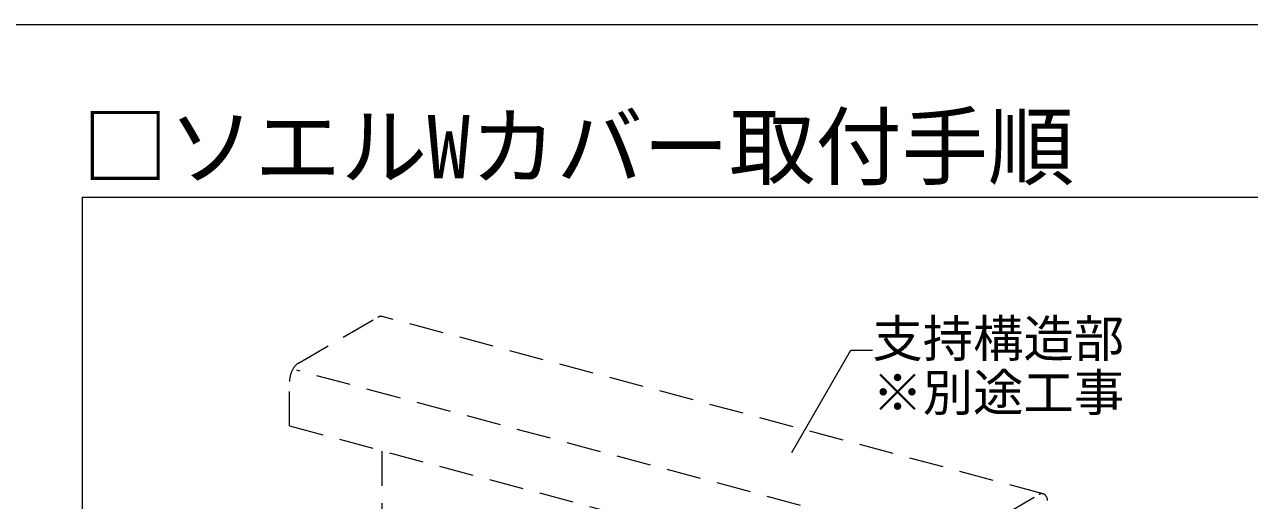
# Model space of a CAD drawing. Units: millimetres, scale not verified. Extents: x -5334 to 1950, y -1347 to 20312.
# Drawn here: x 0 to 425.8, y 1159.7 to 1325 of the extents above; entities that cross this region are included whole.
import ezdxf
from ezdxf.enums import TextEntityAlignment as Align

# ---------------------------------------------------------------- set-up
doc = ezdxf.new("R2010")
doc.units = ezdxf.units.MM
doc.header["$LTSCALE"] = 10
doc.linetypes.add('DASHED1', pattern=[1.8, 1.2, -0.6])
for name, color, linetype, lineweight in [('4-6_文字', 7, 'Continuous', 18), ('4-9_躯体他', 4, 'Continuous', 9), ('F-3_野縁', 3, 'Continuous', 18), ('F-6_文字', 7, 'Continuous', 18)]:
    doc.layers.add(name, color=color, linetype=linetype, lineweight=lineweight)
doc.styles.add('ＭＳ ゴシック', font='')
doc.styles.get('ＭＳ ゴシック').set_extended_font_data('MS Gothic')

msp = doc.modelspace()

# ---------------------------------------------------------------- linework, layer by layer
at = {"layer": '4-6_文字'}
for p, q in [((266.69, 1176.38), (287.21, 1211.93)), ((287.21, 1211.93), (294.71, 1211.93))]:
    msp.add_line(p, q, dxfattribs=at)
at = {"layer": '4-9_躯体他', "linetype": 'DASHED1'}
for p, q in [((95.21, 1207.4), (122.77, 1223.31)), ((354.11, 1162.02), (124.3, 1223.6)), ((92.1, 1185.61), (92.1, 1201.01)), ((321.89, 1144.04), (94.68, 1204.92)), ((124.32, 1128.81), (124.32, 1176.97)), ((325, 1145.83), (352.56, 1161.74))]:
    msp.add_line(p, q, dxfattribs=at)
msp.add_lwpolyline([(92.1, 1185.61), (321.89, 1124.04), (323.44, 1124.93)], dxfattribs=at)
at = {"layer": '4-9_躯体他'}
for centre, radius, start, end in [((124.26, 1220.74), 2.97, 114.2083, 120.0815), ((124.07, 1221.16), 2.51, 107.6446, 114.2144), ((123.96, 1221.52), 2.14, 100.3349, 107.6466), ((123.91, 1221.8), 1.86, 92.2913, 100.3297), ((123.9, 1221.99), 1.66, 83.6178, 92.2763), ((123.91, 1222.1), 1.55, 74.5273, 83.5931), ((123.92, 1222.13), 1.52, 74.4966, 74.4969), ((100.82, 1201), 8.68, 151.22, 154.0933), ((100.38, 1201.24), 8.18, 148.2347, 151.2234), ((99.88, 1201.55), 7.59, 145.0959, 148.2385), ((99.33, 1201.93), 6.92, 141.7603, 145.1003), ((98.78, 1202.36), 6.22, 138.1774, 141.7653), ((98.24, 1202.84), 5.5, 134.2893, 138.1833), ((97.75, 1203.35), 4.79, 130.0284, 134.296), ((97.32, 1203.86), 4.12, 125.318, 130.036), ((96.97, 1204.36), 3.51, 120.0736, 125.3261), ((99.25, 1201.01), 7.15, 176.7043, 179.9736), ((99.89, 1200.97), 7.79, 173.6215, 176.7084), ((100.45, 1200.91), 8.36, 170.6788, 173.6251), ((100.91, 1200.83), 8.82, 167.8394, 170.6821), ((101.24, 1200.76), 9.16, 165.07, 167.8424), ((101.43, 1200.71), 9.35, 162.3399, 165.0728), ((101.48, 1200.7), 9.4, 159.6194, 162.3426), ((101.38, 1200.73), 9.3, 156.8795, 159.6222), ((101.16, 1200.83), 9.06, 154.0902, 156.8823), ((354.05, 1159.17), 2.97, 114.2083, 120.0815), ((353.86, 1159.59), 2.51, 107.6446, 114.2144), ((353.74, 1159.95), 2.14, 100.3349, 107.6466), ((353.69, 1160.23), 1.86, 92.2913, 100.3297), ((353.68, 1160.42), 1.66, 83.6178, 92.2763), ((353.7, 1160.53), 1.55, 74.5273, 83.5931), ((353.7, 1160.56), 1.52, 65.3222, 74.4969), ((353.68, 1160.51), 1.58, 56.3325, 65.293), ((353.6, 1160.39), 1.72, 47.8397, 56.3108), ((353.45, 1160.23), 1.94, 40.0241, 47.8281), ((353.21, 1160.03), 2.25, 32.958, 40.0216), ((352.87, 1159.81), 2.65, 26.6301, 32.9617), ((352.44, 1159.59), 3.14, 20.979, 26.637), ((351.91, 1159.38), 3.71, 15.9216, 20.9871), ((351.3, 1159.21), 4.34, 11.3701, 15.9296), ((350.63, 1159.08), 5.03, 7.2418, 11.3774)]:
    msp.add_arc(centre, radius, start, end, dxfattribs=at)
at = {"layer": 'F-3_野縁'}
for p, q in [((-1950, 1325), (1950, 1325)), ((20, 1265), (1910, 1265)), ((20, 1265), (20, 921.75))]:
    msp.add_line(p, q, dxfattribs=at)

# ---------------------------------------------------------------- texts
at = {"layer": '4-6_文字', "style": 'ＭＳ ゴシック'}
for s, p in [('支持構造部', (294.71, 1205.68)), ('※別途工事', (294.71, 1186.95))]:
    msp.add_text(s, height=12.83, dxfattribs=at).set_placement(p, align=Align.BOTTOM_LEFT)
at = {"layer": 'F-6_文字', "style": 'ＭＳ ゴシック'}
msp.add_text('□ソエルWカバー取付手順', height=21.99, dxfattribs=at).set_placement((20, 1265), align=Align.BOTTOM_LEFT)

doc.saveas('drawing.dxf')
